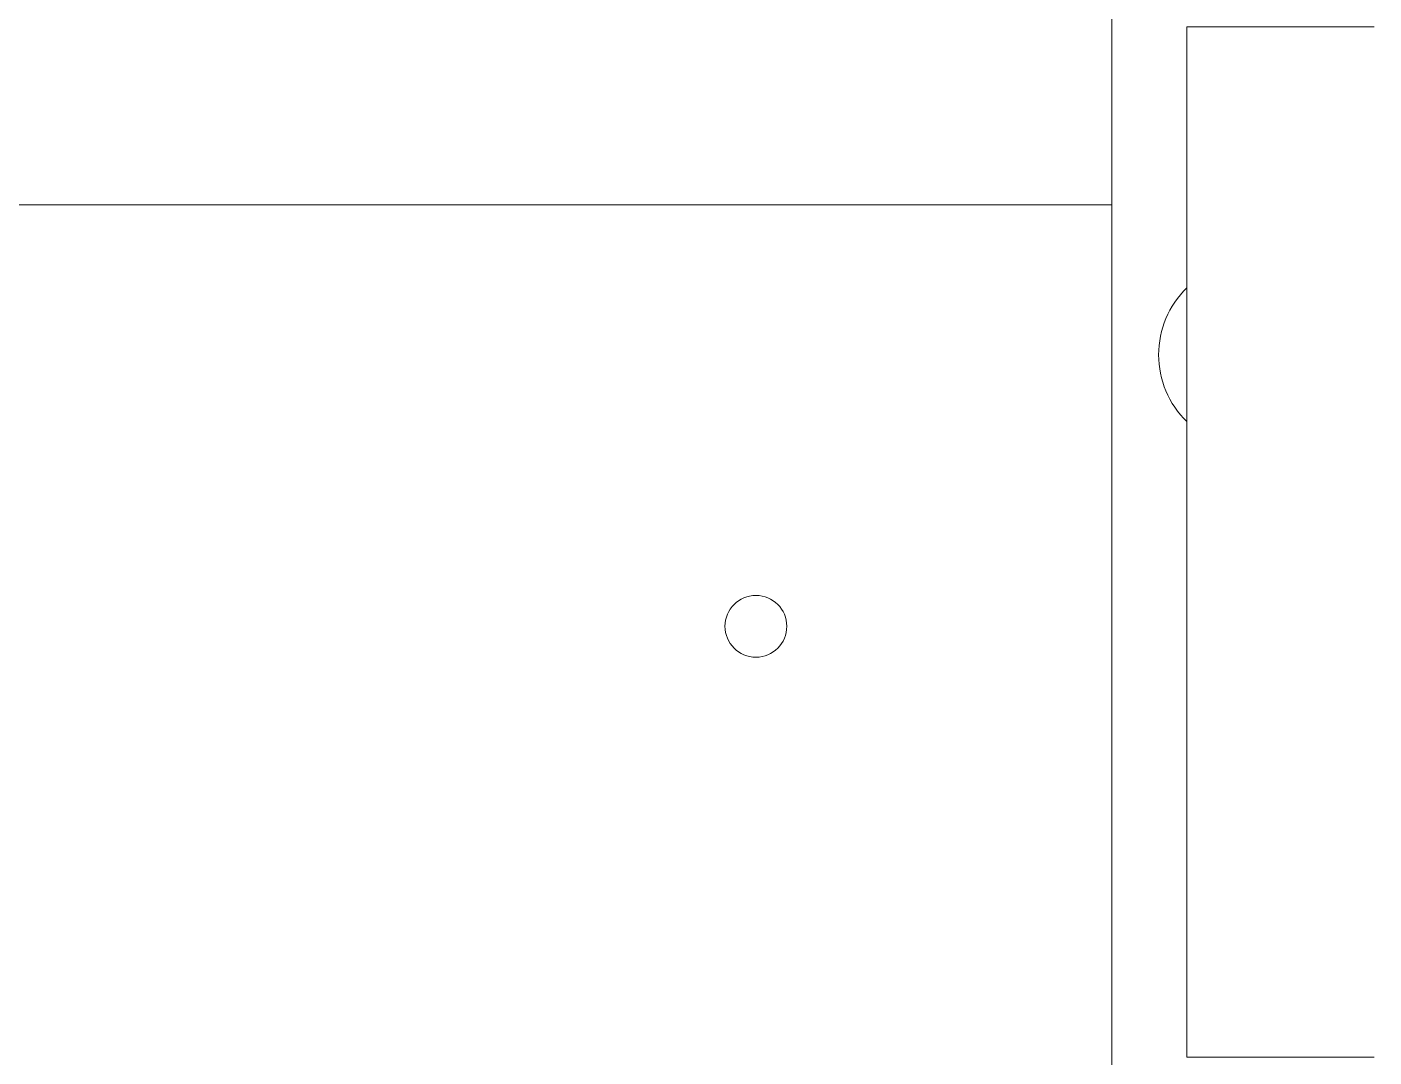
# Model space of a CAD drawing. Extents: x 500 to 100500, y -14500 to 21140.
# Drawn here: x 6264.1 to 6336, y -2270.2 to -2215.2 of the extents above; entities that cross this region are included whole.
import ezdxf

# ---------------------------------------------------------------- set-up
doc = ezdxf.new("R2010")
doc.units = 0
doc.layers.get('0').update_dxf_attribs({"linetype": 'CONTINUOUS'})
doc.layers.add('D', color=7, linetype='CONTINUOUS')

# ---------------------------------------------------------------- blocks, each defined once
blk = doc.blocks.new('KZXCVASDF123')
at = {"color": 7, "linetype": 'Continuous', "lineweight": 18}
for p, q in [((-58749.07, -66317.675, 21.357), (-58749.07, -66467.675, 21.357)), ((-58745.07, -66390.175, 21.357), (-58745.07, -66335.175, 21.357)), ((-58745.07, -66335.175, 21.357), (-58735.07, -66335.175, 21.357)), ((-58823.57, -66344.675, 21.357), (-58749.07, -66344.675, 21.357)), ((-58735.07, -66390.175, 21.357), (-58745.07, -66390.175, 21.357))]:
    blk.add_line(p, q, dxfattribs=at)
blk.add_circle((-58768.07, -66367.175, 21.357), 1.65, dxfattribs=at)
for start, end in [(134.427, 180), (180, 225.573)]:
    blk.add_arc((-58741.57, -66352.675, 21.357), 5, start, end, dxfattribs=at)

msp = doc.modelspace()

# ---------------------------------------------------------------- block references
at = {"layer": 'D', "color": 1}
msp.add_blockref('KZXCVASDF123', (65071.067, 64119.97, -31.832), dxfattribs=at)

doc.saveas('drawing.dxf')
